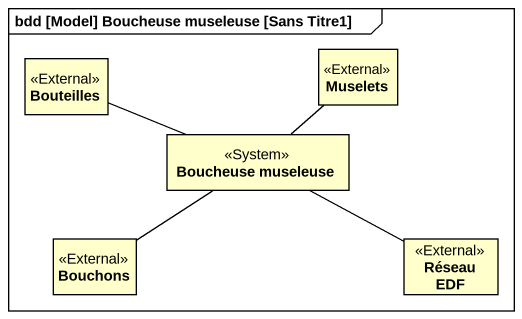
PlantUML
@startuml
mainframe bdd [Model] Boucheuse museleuse [Sans Titre1]
hide circle
hide empty members
class Bouteilles <<External>>
class Muselets <<External>>
class "Boucheuse museleuse" as Boucheuse_museleuse <<System>>
class Bouchons <<External>>
class "Réseau EDF" as Réseau_EDF <<External>>
Bouteilles -right- Boucheuse_museleuse
Muselets -- Boucheuse_museleuse
Bouchons -up- Boucheuse_museleuse
Réseau_EDF -left- Boucheuse_museleuse
@enduml
